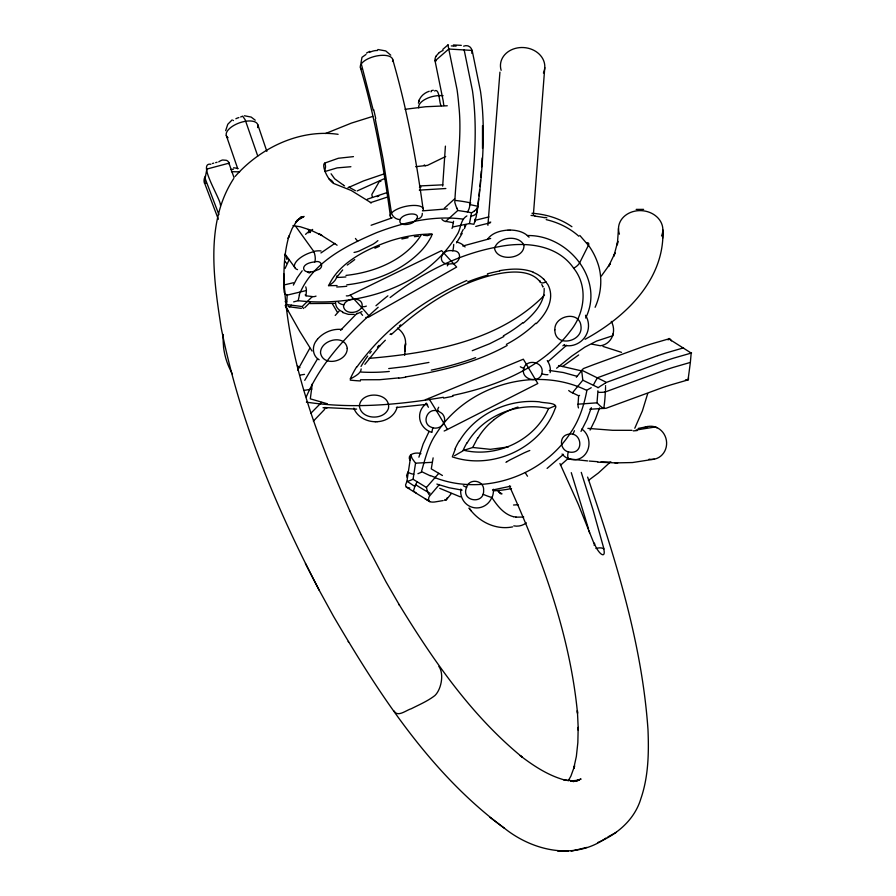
<?xml version="1.0" encoding="UTF-8"?>
<svg xmlns="http://www.w3.org/2000/svg" width="896" height="896" viewBox="0 0 896 896"><rect width="100%" height="100%" fill="white"/><g stroke="black" fill="none" stroke-linecap="round" stroke-linejoin="round"><path stroke-width="1.34" d="M286.619 304.562L287.202 295.12L306.398 290.517L306.029 295.803L312.357 296.565L302.198 306.555L286.619 304.562L285.376 305.144M336.862 275.957C336.526 279.955 332.416 283.618 328.709 285.555C339.326 262.226 367.248 248.73 391.07 240.643C402.875 236.914 415.15 234.494 427.549 234.158C434.538 232.803 431.379 236.219 429.307 240.083C427.045 243.914 424.312 247.453 421.288 250.723C401.901 270.973 374.27 281.635 346.786 284.838M605.618 383.41L605.629 382.838A8.378 0.627 -30.9 0 1 600.69 385.952L598.002 387.811M605.573 386.232L605.584 385.661M605.55 387.363L605.472 390.186M618.486 228.525L617.333 244.843L617.814 241.27L613.861 256.133L615.048 252.907L608.485 266.493L610.355 263.514L601.373 275.99M585.077 339.293C625.442 317.363 664.966 279.485 662.85 229.936M662.637 238.291L662.838 230.395M445.413 146.115L442.68 186.11M482.518 148.445L482.507 125.619M604.139 408.542A8.568 2.666 46.9 0 1 599.85 405.642L597.005 402.83L597.845 392.258A7.403 1.669 1.6 0 0 605.427 391.888L605.45 391.317M568.714 390.499A7.314 3.584 17.3 0 0 572.454 392.818L578.637 395.763L578.043 404.174A7.258 3.998 -74.6 0 0 578.491 407.938M597.901 390.779L597.878 391.373M482.138 157.998L481.6 166.981M474.813 221.973L475.093 219.072M544.779 67.603L533.355 215.174M404.992 351.299L405.563 343.504M499.946 72.117L487.906 225.31M404.701 355.298L405.53 343.93M481.298 171.102L480.794 177.285M690.379 362.253L691.186 353.058L668.83 338.867L651.538 343.874A266.851 17.752 -25.1 0 0 643.63 346.438L593.813 364.594L583.307 368.603L582.445 369.678M480.525 180.387L479.931 186.57M471.856 53.379L472.158 50.434L448.762 49.034L435.064 60.928L443.173 100.755A248.125 204.355 -55.1 0 1 443.8 105.56M205.038 179.122L204.613 183.165L218.344 219.274M479.629 189.661L478.968 195.843M691.578 352.968L673.68 358.12A282.419 18.782 -25.1 0 0 664.339 361.166L606.491 382.379L581.627 370.149L582.814 380.195L598.013 387.52M478.621 198.923L478.038 204.064M456.848 208.298A8.568 0.784 72.9 0 1 454.798 202.317C456.109 171.55 462.414 137.435 458.797 105.504A266.739 219.688 -55.1 0 0 457.038 89.566L448.84 49.358M477.792 206.125L476.168 216.832L473.917 224.28L469.448 223.563L452.502 227.035L453.566 221.267M453.387 222.701L445.749 221.379L457.789 210.482L467.354 211.96A7.403 3.573 -78.5 0 0 469.862 204.568C473.738 172.301 476.795 139.698 474.275 107.206A275.755 227.114 -55.1 0 0 472.472 90.731L464.173 49.918M591.226 387.71C589.826 388.528 588.392 389.312 586.947 390.074C584.248 404.354 579.656 419.44 571.166 431.85C543.491 475.832 484.12 496.395 435.422 477.837M447.978 44.979L448.75 49.011M327.354 403.771L310.307 398.843L312.267 383.947M407.467 481.309A8.378 0.885 -25.3 0 0 410.525 480.301L413.067 479.27L415.554 463.176L412.07 458.405L410.894 454.854L406.918 481.398L405.552 484.96L406.022 486.797L408.128 487.805M293.642 301.896L298.178 300.698L299.432 295.042M225.658 130.648L227.797 124.253L232.187 119.851M417.917 473.693C418.723 473.39 419.899 472.898 421.243 472.27C424.962 459.838 428.109 445.245 436.106 433.933C466.502 385.538 534.968 365.109 586.533 390.286M474.197 211.198L471.565 212.8L469.448 223.563M447.317 497.683L446.208 499.934L451.416 493.483M433.126 457.867L431.278 468.866L442.422 475.507M466.883 215.914C459.962 219.923 461.261 228.838 456.848 235.11C425.118 287.986 356.81 307.328 298.178 300.698M210.862 164.248C196.706 162.064 221.256 199.842 220.371 205.139M397.13 407.075C395.058 415.99 385.784 421.389 377.093 421.702M418.421 103.208C419.104 97.395 423.853 92.982 429.24 91.258M418.835 101.595L419.25 99.904M437.651 411.062C427.112 407.12 420.874 423.853 431.648 427.358C436.856 429.789 444.091 426.418 444.595 420.47C444.786 418.678 444.349 416.842 443.419 415.307C441.885 411.634 435.31 412.014 438.682 407.243M418.902 457.184L423.125 444.058L429.117 431.39M647.696 393.602L642.41 410.838L634.794 428.232M206.797 169.456L205.106 178.45L218.904 214.637M523.802 368.323C519.971 380.195 541.072 384.686 542.125 371.907C543.278 361.726 526.68 358.501 523.802 368.323A7.403 2.912 17 0 1 520.318 366.744M228.693 163.789L228.917 163.072M591.315 407.68L587.026 419.451L580.989 431.402M599.558 407.915L595.381 419.272L590.094 430.069M362.062 306.622C363.843 295.893 344.456 297.371 343.493 306.365C344.758 315.045 359.184 313.701 362.062 306.622A7.403 4.883 19.9 0 0 366.33 306.107M466.614 487.301C460.398 501.368 484.378 505.109 483.627 490.392C484.501 480.39 469.302 477.579 466.614 487.301A7.101 0.773 21.6 0 1 463.299 485.744M285.04 268.52L289.274 259.526M300.619 291.581C314.541 261.195 347.245 245.179 376.454 232.714C403.715 222.253 433.406 215.253 462.706 219.072M464.442 228.637L465.954 224.885M306.275 396.917C321.541 361.166 349.541 332.718 378.179 307.261M464.554 226.598L464.957 225.658M585.648 318.024C604.968 279.339 567.874 234.662 527.386 235.547M595.112 307.294C601.518 293.115 602.862 276.371 597.229 261.71A84.952 75.41 -19.5 0 0 588.493 245.302M293.373 285.096L297.136 277.883L302.198 270.771M548.643 408.274C535.102 440.003 497.269 458.091 463.926 450.307L472.696 447.474L477.613 438.066M455.336 448.974L452.334 456.87C492.072 470.4 540.501 448.504 555.05 408.8C559.541 402.114 543.222 403.379 539.448 401.822C528.494 400.725 517.362 401.89 506.822 405.048C487.547 410.794 470.008 423.338 459.603 440.72M297.662 370.093L309.814 348.23M463.243 229.432L461.776 232.254M587.272 242.693A5.555 2.475 -35.9 0 1 588.414 245.358L579.757 262.618A7.403 3.304 -35.9 0 1 573.653 268.195C588.538 286.664 584.618 313.701 570.226 331.184C542.293 368.088 496.787 386.198 452.838 395.416M304.73 380.363L317.531 358.848M240.666 116.973L242.67 116.166L245.157 119.75L257.746 156.027M434.549 90.978C439.835 87.438 439.13 104.798 441.325 105.728M417.155 481.914A7.403 0.683 -56.6 0 0 414.848 486.438L413.448 491.12L416.147 493.002M462.224 233.307L456.501 242.883M435.893 56.269L439.253 52.517M460.723 234.136L461.261 233.206M568.154 780.92L570.909 776.082L574.638 765.811L573.709 768.499L576.352 756.437L577.842 742.694L578.189 727.373L578.301 730.195L577.394 710.584L577.528 713.328C569.89 633.998 541.878 558.174 509.41 485.957M467.186 442.882C483.067 415.666 517.574 401.666 548.117 408.453M420.963 235.357C404.824 260.288 374.573 272.317 345.979 275.408M400.165 219.542C397.701 226.576 410.01 225.008 413.437 222.197C426.563 211.803 403.469 211.68 400.165 219.542A7.773 6.485 38.8 0 1 391.53 213.114A16.744 6.205 -12.2 0 1 410.95 205.576A16.744 6.205 -12.2 0 1 423.237 210.28M233.531 178.819C205.072 222.768 213.674 279.171 221.211 327.947C239.456 419.989 275.923 507.483 319.267 590.341L333.402 616.134C379.322 694.445 430.472 773.573 504.459 828.262C532.84 850.954 574.672 860.686 605.998 838.018M356.731 367.248C384.227 328.888 423.942 299.533 466.816 280.47M487.771 238.918C492.363 232.646 500.73 230.619 508.077 230.082M316.445 340.536C311.786 346.259 312.323 355.958 319.155 359.766M364.851 364.358L379.926 345.688M337.613 276.158L342.686 269.92M581.571 370.765L576.352 377.272M668.08 339.909L668.965 338.834M582.814 380.195L572.477 392.795M439.387 484.501L429.822 495.734C427.784 498.008 427.974 502.499 431.894 502.062A266.739 17.707 -25.1 0 0 434.795 501.973L443.184 500.573M317.43 339.259C323.389 332.36 332.909 328.373 342.026 329.504M427.37 491.165L426.418 487.458L438.771 473.346M235.155 176.422C260.176 147.941 299.734 128.8 338.106 134.322M544.544 295.086C499.318 341.253 430.875 353.046 368.995 358.378M335.205 315.448L339.203 311.002M340.514 330.344L357.179 313.152M377.429 347.088L379.03 345.352M313.365 421.142L324.688 409.338M536.334 323.635C543.592 316.176 550.312 306.936 550.659 296.139A30.565 26.398 -4.4 0 0 547.994 284.794L543.816 279.171M566.574 345.296L548.083 361.603M310.722 413.392L321.541 402.416M304.752 307.731L310.128 302.31M379.411 346.237L385.358 340.2M563.472 454.35L547.098 468.406M610.277 462.09L598.427 472.965L588.381 480.469M568.355 458.326L560.47 465.27M390.04 334.421L390.914 333.603M444.315 208.264L454.63 198.867M308.661 232.814L312.659 229.421M391.283 334.578C418.589 309.221 451.562 286.653 486.618 276.606C504.045 271.712 529.334 267.478 540.31 282.15M377.91 240.61L376.678 241.662A37.442 34.63 -80.1 0 1 372.904 244.294L359.173 251.026A36.344 33.622 -80.1 0 1 355.566 252.134L354.043 252.448M399.336 326.01L400.658 324.856M442.803 49.381L448.09 44.8M523.342 323.053C533.557 314.283 544.992 302.915 544.141 288.355M556.618 368.222L571.782 356.093L584.942 347.088L596.568 341.085L612.842 335.72L612.819 333.973M597.531 842.643C617.154 834.523 634.626 819.638 640.853 798.717C648.491 776.586 648.939 752.819 647.987 729.658C641.962 642.858 615.518 559.003 587.642 477.098M494.29 419.53L489.149 423.931A79.542 74.682 53.2 0 0 477.814 438.2M463.288 450.688L454.507 455.762M562.498 366.554L578.682 354.962M390.13 297.539C421.994 272.843 459.032 253.691 498.994 246.669C525.112 241.483 557.301 244.373 573.653 268.195M320.925 252.963L334.869 243.387M349.91 263.2L354.726 259.605M505.949 462.325L507.147 461.574M366.475 53.088L369.768 51.33M365.826 317.43A7.392 5.253 -52 0 0 369.544 316.568L456.646 267.064L441.616 250.611L350.213 295.142A7.426 5.454 -46.5 0 1 346.338 295.859M503.843 336.526L489.72 343.717L472.248 350.706M298.323 219.598L304.035 216.418L296.946 220.562L301.594 216.642L295.512 222.79L297.136 220.45L292.107 228.547L288.154 238.459L288.994 235.995C283.629 254.386 283.371 273.762 284.469 292.746L283.774 273.896C286.474 356.754 316.512 435.915 349.81 510.843M507.17 345.475C475.866 362.824 440.63 371.202 405.563 376.925M607.869 836.954L616.336 832.317M361.995 311.606L357.078 313.779M384.418 178.64L357.112 190.96M444.147 431.01A7.426 0.672 -28.7 0 0 447.429 429.475L537.802 383.51L523.331 359.195L428.803 398.406A7.392 0.84 -24.6 0 1 425.342 399.672M350.381 378.974C354.234 376.69 361.178 373.408 361.178 368.939M445.682 156.498L427.448 165.379L415.654 166.69M432.365 234.125L427.414 235.682L423.382 235.245M554.624 406.101L548.587 408.598M347.928 187.757L363.642 180.869L383.454 174.115M576.285 781.11L581.067 778.994L573.261 781.682M325.595 133.504L351.366 123.11L372.702 116.424M374.909 248.226L379.366 246.288M324.867 171.55L337.165 167.877L350.896 166.723M371.112 225.254L392.28 217.806M529.805 450.486L528.259 451.091A37.442 12.656 -19.6 0 0 523.925 452.973L510.261 459.782A36.344 12.286 -19.6 0 0 507.147 461.574M578.637 395.763L579.589 395.394M605.427 391.888L664.619 370.194A275.755 18.334 -25.1 0 1 672.806 367.528L690.368 362.41L688.061 379.893L670.779 384.899A266.739 17.741 -25.1 0 0 662.872 387.464L606.166 408.24L589.77 409.248M367.349 199.181L386.411 192.808M370.429 202.686L387.486 197.042M462.795 246.03L490.683 238.459M657.787 355.622L597.632 377.686A7.403 0.75 -62.4 0 0 593.387 385.146M377.194 196.661L378.773 196.134M510.619 486.214L492.509 490.034M683.536 347.872L665.963 352.968A275.766 18.334 -25.1 0 0 657.798 355.622M212.341 163.52L213.752 163.139M215.645 162.646L217.056 162.266M206.685 169.109L228.95 163.184L234.114 177.878M508.334 446.936L490.336 449.333L472.696 447.474M476.224 220.058L488.914 216.922M576.822 780.797L579.197 780.214L570.438 780.931L573.306 780.931L563.651 779.666L566.238 780.427C549.102 776.104 534.094 766.248 520.206 755.642L522.077 757.03C471.139 715.243 433.138 660.206 399.056 604.43L399.437 605.08L385.974 581.795L361.267 534.845M571.245 851.189L586.768 847.426M365.971 54.488L362.006 57.299L360.998 62.742L373.262 110.286M284.323 284.906L293.373 282.755M401.878 238.986L408.106 237.675M444.595 500.282L446.018 499.979L445.077 499.464M428.926 362.432L406.627 366.43L388.718 368.57M638.12 428.456L647.987 426.474M431.245 90.664L433.317 90.261M654.259 459.166L632.475 462.549L614.914 462.907M443.341 397.298C398.261 404.914 351.848 409.002 306.398 402.125M499.632 270.67C510.742 268.722 522.581 267.994 533.299 272.149M304.304 390.376L311.875 389.077M300.294 375.054L304.494 374.371M636.171 209.395L643.619 209.373M405.093 109.29L425.734 106.736L447.283 105.773M422.442 210.862L447.429 208.88M419.306 190.131L445.85 188.518M426.014 404.454L396.368 407.523M398.776 377.899L379.568 379.714L360.461 379.77M314.765 261.912C297.226 263.536 302.31 277.066 316.994 270.077C324.632 268.475 322.045 259.493 314.765 261.912A7.773 2.89 78.1 0 0 313.891 251.63L295.736 226.397M414.344 236.69L418.656 236.208M419.418 187.23L421.053 187.051M523.734 517.048L515.995 517.16M420.157 185.92L442.837 184.834M636.093 430.035L655.424 426.944L656.947 427.806M512.635 526.882C495.768 530.286 478.677 521.786 469.022 508.032M578.043 404.174L597.005 402.83M354.178 314.395L348.32 314.362L342.44 312.435M513.531 505.008L518.09 504.75M432.32 462.325L415.554 463.176M631.938 430.326L612.629 430.304L587.888 428.378M335.294 303.363L309.837 303.565M420.941 453.723C416.405 451.83 406.672 453.936 409.886 460.163M337.075 285.566L328.44 285.678M685.462 379.926L688.419 379.747L688.52 377.709M436.262 60.805L435.03 60.816A7.302 6.362 -33.5 0 1 436.016 56.325M560.65 851.2L568.344 851.166L557.782 851.189M353.461 156.632L338.33 158.267L324.677 163.106A7.403 7.034 64.5 0 1 324.643 170.139M239.624 171.842L231.459 171.696M233.654 167.742L237.888 168.47M509.958 230.037C516.802 230.115 524.384 231.806 529.043 237.194M356.619 409.114L324.374 407.512M377.843 49.515L385.739 50.926L390.746 55.171M244.406 115.752L251.182 117.085L255.237 120.187M611.386 462.258L600.981 461.888M375.222 421.736C366.397 421.646 356.966 416.808 353.853 408.162M617.658 462.974L597.856 462.168M451.304 45.92L453.118 45.987M453.712 46.021L456.109 46.133M452.771 250.779C439.824 248.394 436.162 266.347 451.259 263.805C460.354 264.454 463.422 250.354 452.771 250.779A7.403 1.646 -85.9 0 0 453.701 244.474M453.387 44.957L461.317 45.36M204.613 183.165L206.114 183.266M531.989 213.27C546.157 214.211 560.224 218.534 571.917 226.733M597.71 461.698L589.232 461.059M531.082 215.432L534.923 215.779M587.63 460.925L569.408 458.954A7.773 2.99 -71.1 0 1 568.277 451.864C560.325 450.005 558.645 437.226 566.922 434.616C582.333 429.419 585.29 455.851 568.31 451.853M549.27 370.451L563.293 372.512L577.17 376.331M408.621 487.872L408.89 487.906A282.419 18.749 -25.1 0 0 409.774 487.95M323.008 407.736L326.917 408.173M301.347 308.381L289.318 306.802M462.112 490.134L449.019 487.726L436.856 484.075M558.522 365.557L581.381 370.832M292.947 225.635L300.227 226.744L310.71 230.138L321.866 235.424L318.674 233.576L337.098 245.213M592.01 344.176L599.312 345.554M467.354 211.96L471.565 212.8M469.862 204.568L477.848 206.293M564.816 345.374C572.566 347.122 580.966 343.269 585.211 336.65A26.656 23.867 29.4 0 0 586.074 335.205C589.501 329.101 589.31 321.16 585.514 315.269M544.891 217.381L546.862 217.829M602.941 346.405L621.51 352.352M513.386 516.69C503.586 514.136 497.123 505.478 491.826 497.448A16.744 16.15 -81.4 0 1 472.584 507.382A16.744 16.15 -81.4 0 1 460.813 489.048M460.387 496.888L439.723 488.309M438.894 666.445C444.158 673.624 441.493 689.136 434.952 695.498C427.795 701.086 419.339 704.637 411.298 708.725C406.437 710.058 397.566 717.618 394.195 711.077M287.157 295.098L284.547 293.642M430.237 475.787L422.072 471.878M502.018 493.864L499.901 492.643M380.878 181.362L379.333 181.485L371.907 194.354A4.794 1.501 63.6 0 0 371.997 195.518L372.478 197.422M348.914 187.141L355.387 190.702M426.418 487.458L413.067 479.27M425.006 498.758L429.789 501.603L406.336 487.11M414.848 486.438L407.109 481.331M297.36 365.893L299.925 367.651M343.09 184.867L334.667 178.808L331.083 173.779M343.594 185.226L344.557 185.898M371.314 202.91L351.288 190.512L333.536 183.422A7.403 6.776 -74.8 0 0 329.19 179.211M490.045 817.398L504.459 828.262M303.486 308.526L302.243 306.645M498.758 491.87L501.133 493.875L497.862 490.93M407.232 477.613L406.582 475.552L408.094 471.722A7.403 1.982 7 0 0 413.739 474.275M579.802 235.446L588.414 245.358M305.166 294.896L306.029 295.803M284.838 261.318L286.742 263.48M360.942 313.41L362.578 315.314M288.266 259.336L284.547 254.71M469.314 508.379L471.274 510.888M424.29 164.898L424.525 165.222A2.184 1.803 -55.1 0 0 425.622 165.749M285.051 254.061L294.93 267.624M308.157 229.432L310.363 232.579M312.043 351.042L299.734 331.33L285.242 305.626M425.992 403.29L428.434 407.254M332.237 303.554L337.389 312.301M348.174 641.48L348.555 642.13M232.378 374.024L230.821 371.123M285.723 306.51L288.31 311.438M305.435 563.506L319.267 590.341M349.72 510.686L361.29 534.89M559.933 463.523L578.189 504.034L593.835 543.077A7.403 2.218 -20.6 0 1 593.992 545.082M541.8 284.514L542.931 287L542.64 286.149M457.778 210.437L456.781 207.917M266.851 151.346L257.802 124.701M237.765 168.806L226.296 135.509M571.278 472.662L588.56 529.054M581.269 472.36L593.186 510.406L603.949 548.968A7.403 3.886 -14.7 0 0 595.941 548.498M589.075 530.902L589.59 532.75M360.427 67.67C374.696 116.099 383.522 165.883 390.354 215.846M392.594 59.125C406.784 108.091 416.102 158.267 423.046 208.734M472.158 50.434L480.469 91.157A282.419 232.602 -55.1 0 1 482.496 109.917C484.826 143.763 481.701 177.733 477.187 211.254A7.403 5.723 8.5 0 1 471.016 216.07M375.278 119.101L383.141 159.466L391.474 213.114M223.597 346.786L223.418 344.949A250.734 112.022 -35.9 0 1 223.216 334.466M333.435 183.131A11.2 3.494 62.8 0 1 325.64 172.816A11.2 3.494 62.8 0 1 324.733 163.195M603.68 548.755A11.2 3.382 64 0 1 601.686 554.366A11.2 3.382 64 0 1 594.171 543.178M430.931 91.795A7.392 3.595 -12.4 0 1 431.278 91.694M418.734 107.89A16.632 8.008 -12.7 0 1 425.981 98.907A16.632 8.008 -12.7 0 1 443.094 95.715M448.213 263.883A7.403 1.523 -84.4 0 1 447.306 265.866M456.691 241.987A16.834 10.819 -1.9 0 1 465.069 246.971M369.522 52.461A7.392 3.158 -14.1 0 1 377.507 50.501M361.525 69.261A16.643 7.224 -14 0 1 361.2 64.019A16.643 7.224 -14 0 1 380.587 55.406A16.643 7.224 -14 0 1 392.504 61.454M373.699 109.637A273.101 95.424 85.4 0 1 375.726 118.496M391.205 217.818A16.845 6.541 -12.3 0 1 391.194 213.125M422.307 213.382A7.101 5.846 35.8 0 1 417.01 218.938M463.624 46.166A8.546 6.877 -59.7 0 1 472.035 50.49M439.32 52.606A15.333 13.675 -27.9 0 1 443.094 50.445M455.661 200.491A146.037 110.264 -27.7 0 1 470.736 202.933M445.738 221.57A7.258 6.182 59.5 0 1 441.963 219.419M452.491 227.192A7.314 0.907 -80.6 0 1 451.998 228.446M477.904 206.293A8.378 6.272 -43.5 0 1 474.174 211.154M204.467 183.243A8.546 7.179 -50.1 0 1 205.464 175.896M229.074 162.938A7.302 5.365 -70.5 0 0 226.285 160.306L222.634 160.003A15.333 11.088 -75.5 0 0 218.747 161.874M230.877 169.602A15.333 11.413 -23.2 0 1 233.464 169.187M305.76 286.854A7.258 2.699 65.9 0 1 306.376 290.483M316.03 296.106A7.314 4.245 18.2 0 1 312.379 296.643M286.653 301.605A7.403 5.914 0.1 0 1 285.118 301.694M291.368 305.2A7.403 2.99 -81.7 0 1 287.963 305.917M233.24 120.59A7.392 3.382 -19.9 0 1 233.453 120.389M235.872 118.754A7.392 3.382 -19.9 0 1 238.862 117.566M228.054 137.749A16.643 7.706 -19.6 0 1 239.837 122.718A16.643 7.706 -19.6 0 1 257.578 127.579M313.992 251.384A16.845 7.504 -23.1 0 1 321.026 250.936M297.55 269.629A16.744 7.246 -23.9 0 1 296.957 260.803A16.744 7.246 -23.9 0 1 313.858 251.698M310.587 271.734A7.101 2.565 80.1 0 1 307.888 271.981M343.851 304.83A7.403 5.029 21.2 0 1 338.24 302.378M342.776 311.842A16.834 11.861 -16 0 1 335.619 302.378M357.739 241.002A7.403 2.33 63.6 0 1 355.443 238.448M299.275 295.019A99.646 62.283 -0.2 0 1 300.429 291.558M286.586 259.179A126.022 75.074 -4.3 0 1 287.213 257.902M305.547 234.349A130.592 68.04 -13.5 0 1 310.251 230.362M345.912 276.931A74.883 44.498 -9.6 0 1 336.706 277.435M346.741 286.272A82.376 47.6 -10.1 0 1 336.75 286.989M494.267 419.507A82.813 77.941 41.3 0 1 517.966 407.053M527.531 476.213A7.403 2.318 63.6 0 1 525.325 472.55M435.501 477.557A99.646 87.909 39.5 0 1 430.338 475.507M511.515 488.555A130.592 123.278 64.2 0 1 493.83 490.795M463.12 450.352A74.883 69.91 47.4 0 1 466.995 442.758M455.067 448.84A82.376 76.989 50.8 0 1 459.413 440.597M432.051 432.309A7.403 0.661 -74.1 0 1 432.824 427.762M431.379 432.242A16.834 16.106 20.1 0 1 419.81 419.149A16.834 16.106 20.1 0 1 426.429 403.603M516.04 517.026A273.101 73.786 -70.1 0 1 513.408 516.622M491.725 497.403A7.773 0.616 22.5 0 1 483.022 494.245M493.371 489.227A16.845 16.262 -85.6 0 1 492.016 497.538M526.333 522.85A16.643 15.949 83.6 0 1 513.789 525.862M430.046 493.248A146.037 118.955 40.6 0 1 415.811 484.77M429.33 494.973A8.568 2.509 80.3 0 1 427.437 491.008M668.92 338.486A9.162 3.046 81.3 0 1 671.339 340.861M605.293 391.888A146.037 142.005 -12.3 0 1 603.792 408.318M569.363 459.11A16.845 15.299 82.2 0 1 562.072 454.014M581.84 429.027A16.744 15.109 84.1 0 1 587.642 450.285A16.744 15.109 84.1 0 1 569.419 458.931M643.877 427.941A16.643 15.456 78.9 0 1 666.389 440.373A16.643 15.456 78.9 0 1 649.04 459.2M637.291 430.539A273.101 49.56 18.8 0 1 633.214 430.875M573.037 434.504A7.101 2.498 -71.1 0 1 574.459 430.73M600.029 345.8A16.632 15.523 70.2 0 0 612.584 335.798A16.632 15.523 70.2 0 0 611.296 321.384M547.938 374.662A7.403 2.722 17.5 0 1 541.744 373.722M547.277 360.55A16.834 15.053 37 0 1 550.155 372.635M501.144 70.302A22.198 18.592 4.1 0 1 523.768 47.566A22.198 18.592 4.1 0 1 543.424 73.035M508.088 230.205A26.656 18.312 -2.1 0 1 509.958 230.16M316.523 340.558A26.634 19.79 -9.2 0 1 317.498 339.293M397.432 328.026A22.198 18.592 4.1 0 1 404.555 348.197M377.093 421.758A26.634 24.618 16.1 0 1 375.222 421.792M619.438 234.147A22.198 18.592 4.1 0 1 641.245 210.638A22.198 18.592 4.1 0 1 661.539 235.962M389.29 371.459A155.422 130.301 7.9 0 1 361.11 372.053M375.95 305.738A359.397 277.178 -0.3 0 1 387.89 295.837M453.096 396.211A376.813 331.923 15.1 0 1 443.587 398.104M350.246 378.918A127.949 109.01 19 0 1 356.474 367.114M360.438 380.934A125.653 96.925 4.7 0 1 350.235 380.117M467.746 281.882A154.717 119.022 -2.9 0 1 487.973 275.061M487.435 273.829A120.176 95.066 -1.7 0 1 499.722 270.984M533.198 272.328A30.565 26.029 -2.5 0 1 543.704 279.25M546.056 281.893A7.403 3.304 -35.9 0 1 540.064 280.84M361.01 366.453A155.4 129.819 12.4 0 1 367.741 356.037M369.802 353.282A155.4 129.819 12.4 0 1 371.246 351.434M522.894 322.605A147.101 131.869 14 0 1 503.362 335.843M475.63 357.65A316.49 283.651 15.1 0 1 431.278 370.126M535.808 323.21A140.358 123.166 9.5 0 1 506.386 344.378M405.63 377.194A267.434 220.136 6.1 0 1 398.843 378.179M475.731 226.475A175.134 125.283 -6.6 0 1 490.168 222.925M534.845 216.171A82.32 67.536 -5.8 0 1 544.768 217.739M546.179 219.632A74.491 62.384 -6.9 0 1 578.805 236.23M488.746 222.533A167.63 119.728 -6.9 0 1 490.762 222.085M564.458 344.523A163.632 147.403 12.7 0 1 562.89 345.834M350.213 295.142A313.051 98.302 63.6 0 1 369.533 316.523M428.803 398.406A313.051 98.302 63.6 0 1 447.44 429.475M347.267 265.082A14.818 10.898 -46.5 0 1 348.992 263.894M426.44 403.267A320.387 100.61 63.6 0 1 427.638 405.205M230.899 371.067A307.474 137.368 -35.9 0 1 223.496 346.842M347.245 348.432C347.357 361.749 323.131 367.259 320.533 352.979C320.118 339.808 345.285 333.525 347.245 348.432M359.386 405.787C360.562 419.731 384.138 420.952 388.494 408.33C390.925 392.034 361.133 390.309 359.386 405.787M554.848 329.795C554.702 347.872 583.061 342.238 580.989 326.245C579.734 310.218 554.232 315.314 554.848 329.795M494.525 248.382C497.213 262.024 524.642 259.347 523.981 245.19C518.526 234.326 497.784 236.947 494.525 248.382"/></g></svg>
